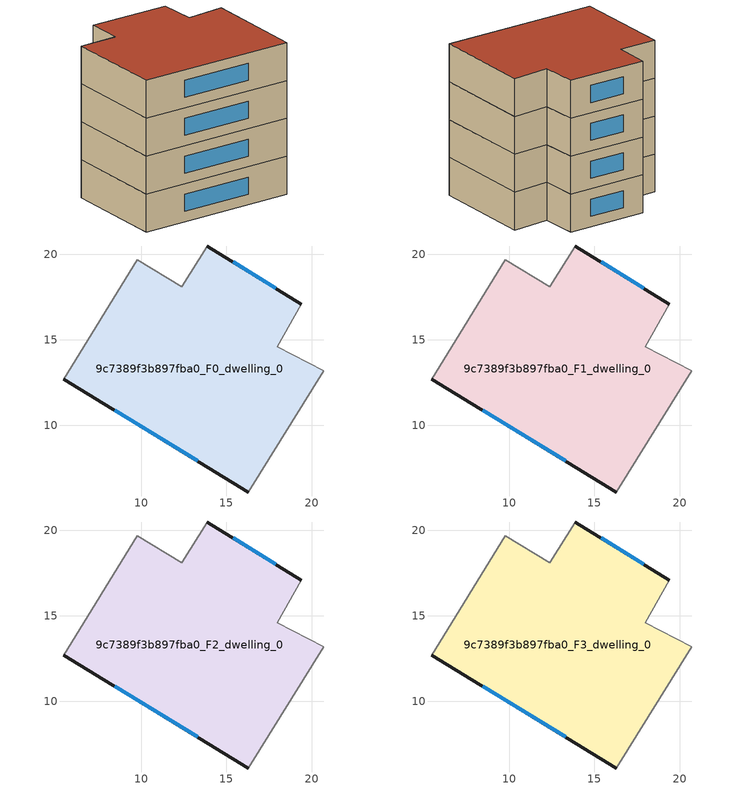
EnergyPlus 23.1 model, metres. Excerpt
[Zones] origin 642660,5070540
9c7389f3b897fba0_F0_dwelling_0
 floor ground (EU_floor_Construction): 19.39,17.09 17.99,14.59 20.69,13.18 16.29,6.08 5.48,12.69 9.79,19.69 12.39,18.09 13.89,20.49 z0
 wall outside (EU_wall_Construction): 19.39,17.09 13.89,20.49 / 5.48,12.69 16.29,6.08 z0:3
 wall adiabatic (EU_wall_Construction): 16.29,6.08 20.69,13.18 17.99,14.59 19.39,17.09 / 13.89,20.49 12.39,18.09 9.79,19.69 5.48,12.69 z0:3
 window (EU_Window_Construction): 17.88,18.02 15.4,19.56 / 8.45,10.87 13.31,7.9 z0.83:2.17
9c7389f3b897fba0_F1_dwelling_0
 floor to 9c7389f3b897fba0_F0_dwelling_0 (EU_floor_Construction): 19.39,17.09 17.99,14.59 20.69,13.18 16.29,6.08 5.48,12.69 9.79,19.69 12.39,18.09 13.89,20.49 z3
 wall outside (EU_wall_Construction): 19.39,17.09 13.89,20.49 / 5.48,12.69 16.29,6.08 z3:6
 wall adiabatic (EU_wall_Construction): 16.29,6.08 20.69,13.18 17.99,14.59 19.39,17.09 / 13.89,20.49 12.39,18.09 9.79,19.69 5.48,12.69 z3:6
 window (EU_Window_Construction): 17.88,18.02 15.4,19.56 / 8.45,10.87 13.31,7.9 z3.83:5.17
9c7389f3b897fba0_F2_dwelling_0
 floor to 9c7389f3b897fba0_F1_dwelling_0 (EU_floor_Construction): 19.39,17.09 17.99,14.59 20.69,13.18 16.29,6.08 5.48,12.69 9.79,19.69 12.39,18.09 13.89,20.49 z6
 wall outside (EU_wall_Construction): 19.39,17.09 13.89,20.49 / 5.48,12.69 16.29,6.08 z6:9
 wall adiabatic (EU_wall_Construction): 16.29,6.08 20.69,13.18 17.99,14.59 19.39,17.09 / 13.89,20.49 12.39,18.09 9.79,19.69 5.48,12.69 z6:9
 window (EU_Window_Construction): 17.88,18.02 15.4,19.56 / 8.45,10.87 13.31,7.9 z6.83:8.17
9c7389f3b897fba0_F3_dwelling_0
 floor to 9c7389f3b897fba0_F2_dwelling_0 (EU_floor_Construction): 19.39,17.09 17.99,14.59 20.69,13.18 16.29,6.08 5.48,12.69 9.79,19.69 12.39,18.09 13.89,20.49 z9
 wall outside (EU_wall_Construction): 19.39,17.09 13.89,20.49 / 5.48,12.69 16.29,6.08 z9:12
 wall adiabatic (EU_wall_Construction): 16.29,6.08 20.69,13.18 17.99,14.59 19.39,17.09 / 13.89,20.49 12.39,18.09 9.79,19.69 5.48,12.69 z9:12
 window (EU_Window_Construction): 17.88,18.02 15.4,19.56 / 8.45,10.87 13.31,7.9 z9.83:11.17
 roof outside (EU_roof_Construction): 16.29,6.08 20.69,13.18 17.99,14.59 19.39,17.09 13.89,20.49 12.39,18.09 9.79,19.69 5.48,12.69 z12
[Building]
EU S2 Campaign: North Axis=0; Terrain=City; Solar Distribution=FullExterior
[Site:Location]
Lyon-Bron: Latitude=45.75; Longitude=5; Time Zone=1; Elevation=198
[SizingPeriod:WeatherFileDays]
AnnualSizingPeriod: Begin Month=1; Begin Day of Month=1; End Month=12; End Day of Month=31; Day of Week for Start Day=Monday; Use Weather File Daylight Saving Period=No; Use Weather File Rain and Snow Indicators=No
[MATERIAL]
EU_InternalMass_Material: Roughness=MediumRough; Thickness=0.1; Conductivity=1; Density=1800; Specific Heat=900; Thermal Absorptance=0.9; Solar Absorptance=0.7; Visible Absorptance=0.7
[MATERIAL:NOMASS] Roughness=MediumRough; Thermal Absorptance=0.9; Solar Absorptance=0.7; Visible Absorptance=0.7
Name | Thermal Resistance
EU_wall_NoMass | 0.87146
EU_roof_NoMass | 0.842276
EU_floor_NoMass | 0.496999
[WINDOWMATERIAL:SIMPLEGLAZINGSYSTEM]
EU_Window_SimpleGlazing: UFactor=2.2525; Solar Heat Gain Coefficient=0.76; Visible Transmittance=0.76
[CONSTRUCTION]
EU_wall_Construction: EU_wall_NoMass
EU_roof_Construction: EU_roof_NoMass
EU_floor_Construction: EU_floor_NoMass
EU_InternalMass_Construction: EU_InternalMass_Material
EU_Window_Construction: EU_Window_SimpleGlazing
[ZONE] Type=1; Multiplier=1; Ceiling Height=autocalculate; Floor Area=autocalculate; Part of Total Floor Area=Yes
Name | Volume
9c7389f3b897fba0_F0_dwelling_0 | 368.055
9c7389f3b897fba0_F1_dwelling_0; 9c7389f3b897fba0_F2_dwelling_0 | 368.057
9c7389f3b897fba0_F3_dwelling_0 | 1104.17
[INTERNALMASS] Construction=EU_InternalMass_Construction; Surface Area=122.685
Name | Zone or ZoneList
9c7389f3b897fba0_F0_dwelling_0_EU_InternalMass | 9c7389f3b897fba0_F0_dwelling_0
9c7389f3b897fba0_F1_dwelling_0_EU_InternalMass | 9c7389f3b897fba0_F1_dwelling_0
9c7389f3b897fba0_F2_dwelling_0_EU_InternalMass | 9c7389f3b897fba0_F2_dwelling_0
9c7389f3b897fba0_F3_dwelling_0_EU_InternalMass | 9c7389f3b897fba0_F3_dwelling_0
[OTHEREQUIPMENT] Fuel Type=Electricity; Design Level Calculation Method=Watts/Area; Power per Zone Floor Area=1; Fraction Latent=0; Fraction Radiant=0; Fraction Lost=0; Carbon Dioxide Generation Rate=0; EndUse Subcategory=EU_Step8_InternalGains
Name | Zone or ZoneList or Space or SpaceList | Schedule
EU_Step8_InternalGain_9c7389f3b897fba0_F0_dwelling_0_f000 | 9c7389f3b897fba0_F0_dwelling_0 | EU_Step8_GainSchedule_9c7389f3b897fba0_F0_dwelling_0_f000
EU_Step8_InternalGain_9c7389f3b897fba0_F1_dwelling_0_f000 | 9c7389f3b897fba0_F1_dwelling_0 | EU_Step8_GainSchedule_9c7389f3b897fba0_F1_dwelling_0_f000
EU_Step8_InternalGain_9c7389f3b897fba0_F2_dwelling_0_f000 | 9c7389f3b897fba0_F2_dwelling_0 | EU_Step8_GainSchedule_9c7389f3b897fba0_F2_dwelling_0_f000
EU_Step8_InternalGain_9c7389f3b897fba0_F3_dwelling_0_f000 | 9c7389f3b897fba0_F3_dwelling_0 | EU_Step8_GainSchedule_9c7389f3b897fba0_F3_dwelling_0_f000
[ZONEVENTILATION:DESIGNFLOWRATE] Schedule=EU_AlwaysOn; Design Flow Rate Calculation Method=AirChanges/Hour; Air Changes per Hour=0.425; Ventilation Type=Natural; Fan Pressure Rise=0; Fan Total Efficiency=1; Constant Term Coefficient=1; Temperature Term Coefficient=0; Velocity Term Coefficient=0; Velocity Squared Term Coefficient=0; Minimum Indoor Temperature=-100; Maximum Indoor Temperature=100; Delta Temperature=-100; Minimum Outdoor Temperature=-100; Maximum Outdoor Temperature=100; Maximum Wind Speed=40
Name | Zone or ZoneList or Space or SpaceList
EU_ConstantAir_9c7389f3b897fba0_F0_dwelling_0 | 9c7389f3b897fba0_F0_dwelling_0
EU_ConstantAir_9c7389f3b897fba0_F1_dwelling_0 | 9c7389f3b897fba0_F1_dwelling_0
EU_ConstantAir_9c7389f3b897fba0_F2_dwelling_0 | 9c7389f3b897fba0_F2_dwelling_0
EU_ConstantAir_9c7389f3b897fba0_F3_dwelling_0 | 9c7389f3b897fba0_F3_dwelling_0
[HVACTEMPLATE:THERMOSTAT] Constant Heating Setpoint=20; Constant Cooling Setpoint=50
EU_HeatOnly_9c7389f3b897fba0_F0_dwelling_0; EU_HeatOnly_9c7389f3b897fba0_F1_dwelling_0; EU_HeatOnly_9c7389f3b897fba0_F2_dwelling_0; EU_HeatOnly_9c7389f3b897fba0_F3_dwelling_0
[HVACTEMPLATE:ZONE:IDEALLOADSAIRSYSTEM] System Availability Schedule=EU_AlwaysOn; Maximum Heating Supply Air Temperature=50; Minimum Cooling Supply Air Temperature=13; Maximum Heating Supply Air Humidity Ratio=0.0156; Minimum Cooling Supply Air Humidity Ratio=0.0077; Heating Limit=NoLimit; Cooling Limit=NoLimit; Heating Availability Schedule=EU_AlwaysOn; Cooling Availability Schedule=EU_CoolingOff; Dehumidification Control Type=ConstantSensibleHeatRatio; Cooling Sensible Heat Ratio=0.7; Dehumidification Setpoint=60; Humidification Control Type=None; Humidification Setpoint=30; Outdoor Air Method=None; Outdoor Air Flow Rate per Person=0.00944; Outdoor Air Flow Rate per Zone Floor Area=0; Outdoor Air Flow Rate per Zone=0; Demand Controlled Ventilation Type=None; Outdoor Air Economizer Type=NoEconomizer; Heat Recovery Type=None; Sensible Heat Recovery Effectiveness=0.7; Latent Heat Recovery Effectiveness=0.65
Name | Template Thermostat
9c7389f3b897fba0_F0_dwelling_0 | EU_HeatOnly_9c7389f3b897fba0_F0_dwelling_0
9c7389f3b897fba0_F1_dwelling_0 | EU_HeatOnly_9c7389f3b897fba0_F1_dwelling_0
9c7389f3b897fba0_F2_dwelling_0 | EU_HeatOnly_9c7389f3b897fba0_F2_dwelling_0
9c7389f3b897fba0_F3_dwelling_0 | EU_HeatOnly_9c7389f3b897fba0_F3_dwelling_0
[SIZING:ZONE] Zone Cooling Design Supply Air Temperature Input Method=SupplyAirTemperature; Zone Cooling Design Supply Air Temperature=13; Zone Heating Design Supply Air Temperature Input Method=SupplyAirTemperature; Zone Heating Design Supply Air Temperature=50; Zone Cooling Design Supply Air Humidity Ratio=0.008; Zone Heating Design Supply Air Humidity Ratio=0.008; Cooling Design Air Flow Method=DesignDay; Cooling Design Air Flow Rate=0; Cooling Minimum Air Flow per Zone Floor Area=0.000762; Cooling Minimum Air Flow=0; Cooling Minimum Air Flow Fraction=0.2; Heating Design Air Flow Method=DesignDay; Heating Design Air Flow Rate=0; Heating Maximum Air Flow per Zone Floor Area=0.002032; Heating Maximum Air Flow=0.141576; Heating Maximum Air Flow Fraction=0.3; Account for Dedicated Outdoor Air System=No; Dedicated Outdoor Air System Control Strategy=NeutralSupplyAir; Dedicated Outdoor Air Low Setpoint Temperature for Design=autosize; Dedicated Outdoor Air High Setpoint Temperature for Design=autosize; Zone Load Sizing Method=Sensible Load Only No Latent Load; Zone Latent Cooling Design Supply Air Humidity Ratio Input Method=HumidityRatioDifference; Zone Cooling Design Supply Air Humidity Ratio Difference=0.005; Zone Latent Heating Design Supply Air Humidity Ratio Input Method=HumidityRatioDifference; Zone Humidification Design Supply Air Humidity Ratio Difference=0.005
9c7389f3b897fba0_F0_dwelling_0; 9c7389f3b897fba0_F1_dwelling_0; 9c7389f3b897fba0_F2_dwelling_0; 9c7389f3b897fba0_F3_dwelling_0
[SCHEDULE:CONSTANT]
Name | Hourly Value
EU_AlwaysOn | 1
EU_CoolingOff | 0
[SCHEDULE:FILE] Column Number=1; Rows to Skip at Top=0; Number of Hours of Data=8760; Column Separator=Comma; Interpolate to Timestep=No; Minutes per Item=60; Adjust Schedule for Daylight Savings=Yes
Name | File
EU_Step8_GainSchedule_9c7389f3b897fba0_F0_dwelling_0_f000 | ../../schedules/9c7389f3b897fba0/9c7389f3b897fba0_F0_dwelling_0_f000_gain.csv
EU_Step8_GainSchedule_9c7389f3b897fba0_F1_dwelling_0_f000 | ../../schedules/9c7389f3b897fba0/9c7389f3b897fba0_F1_dwelling_0_f000_gain.csv
EU_Step8_GainSchedule_9c7389f3b897fba0_F2_dwelling_0_f000 | ../../schedules/9c7389f3b897fba0/9c7389f3b897fba0_F2_dwelling_0_f000_gain.csv
EU_Step8_GainSchedule_9c7389f3b897fba0_F3_dwelling_0_f000 | ../../schedules/9c7389f3b897fba0/9c7389f3b897fba0_F3_dwelling_0_f000_gain.csv
